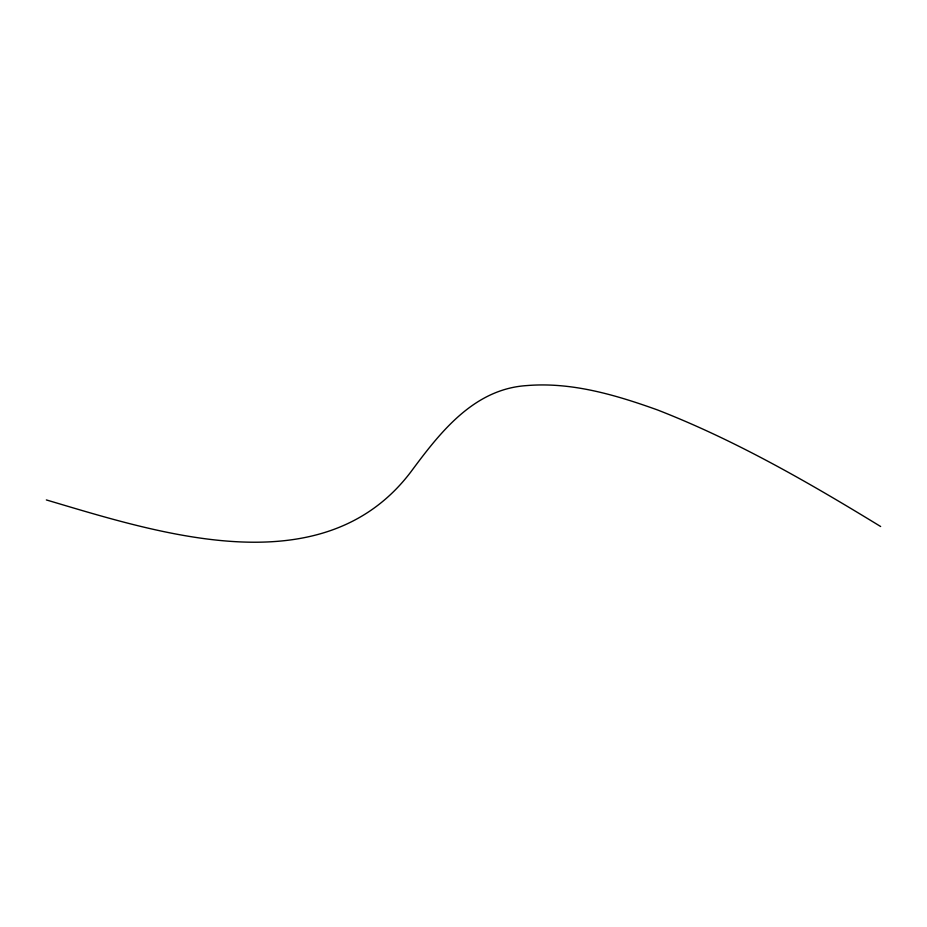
<?xml version="1.0" encoding="UTF-8"?>
<svg xmlns="http://www.w3.org/2000/svg" width="927" height="927" viewBox="0 0 927 927"><rect width="100%" height="100%" fill="white"/><g stroke="black" fill="none" stroke-linecap="round" stroke-linejoin="round"><path stroke-width="1.39" d="M46.35 499.931C160.568 533.743 323.465 587.208 410.881 471.866C440.012 432.55 473.651 388.934 526.895 385.574C571.692 381.878 615.598 394.937 657.313 409.873C735.795 440.418 808.97 482.677 880.65 526.513"/></g></svg>
